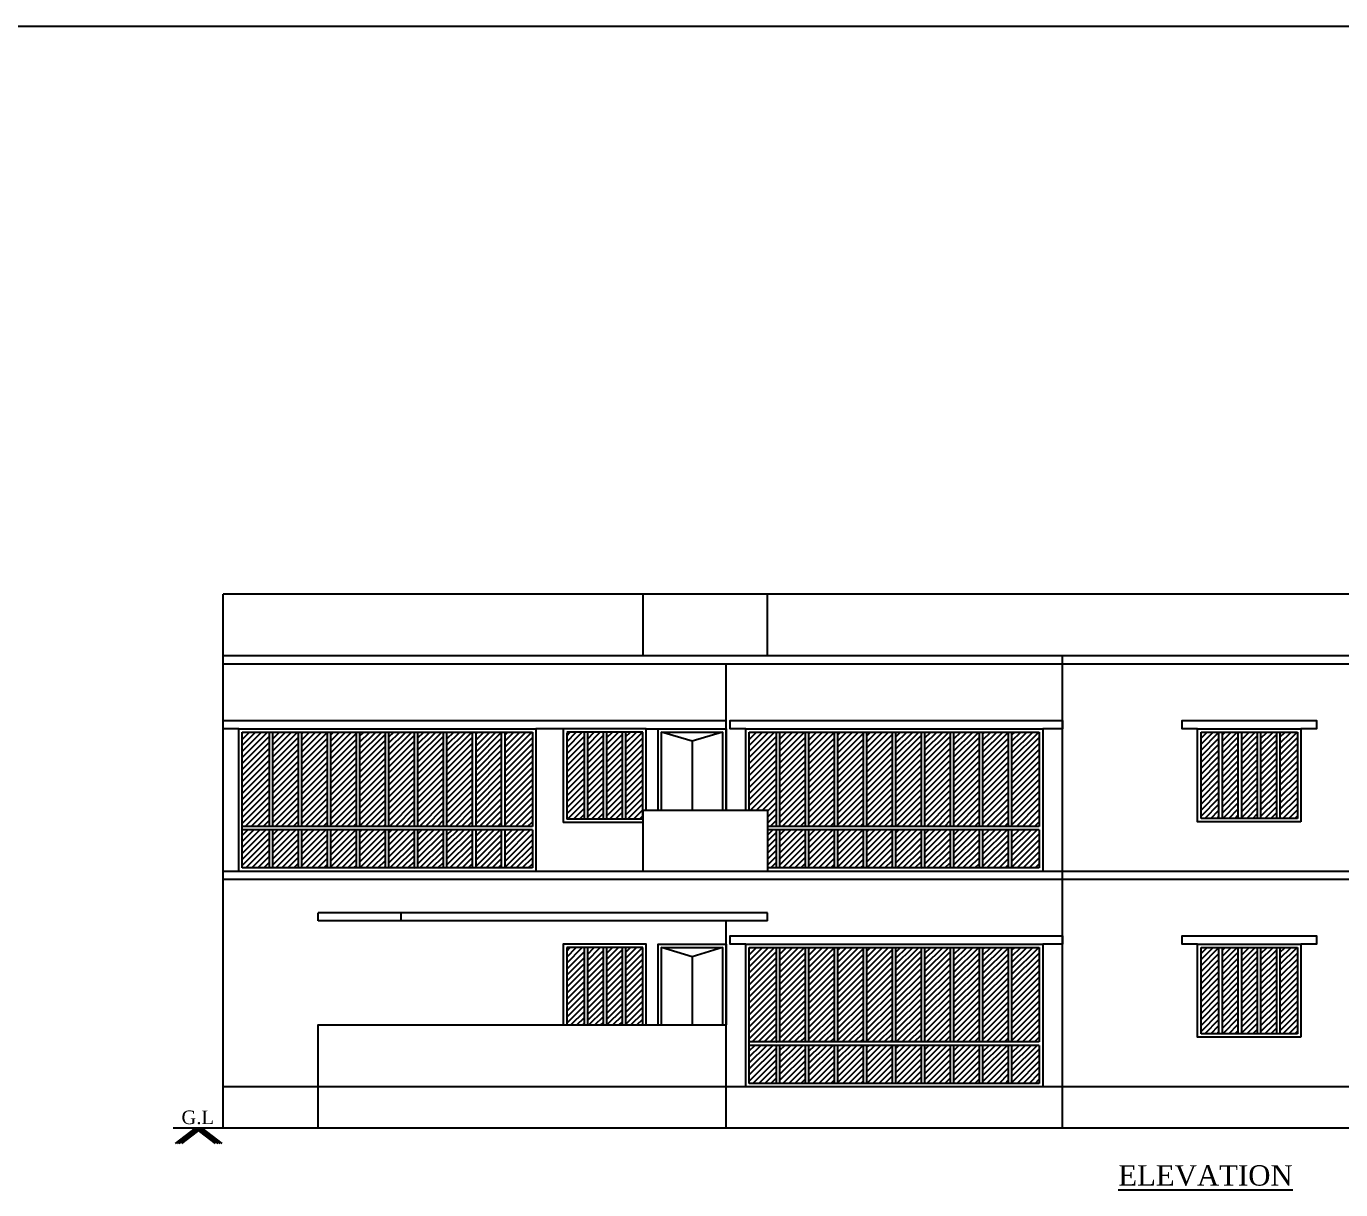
# Model space of a CAD drawing. Header units: metres. Extents: x 2 to 142, y 1 to 82.
# Drawn here: x 72.55 to 91.89, y 64.99 to 82.11 of the extents above; entities that cross this region are included whole.
import ezdxf

# ---------------------------------------------------------------- set-up
doc = ezdxf.new("R2010")
doc.units = ezdxf.units.M
doc.header["$MEASUREMENT"] = 0
doc.styles.get("Standard").update_dxf_attribs({"font": 'BOOKOS.TTF'})
pattern_1 = [(45, (-16875.487765, 1525.838617), (-0.04419417382, 0.04419417382), [])]
pattern_2 = [(45, (-16875.487765, 1529.008617), (-0.04419417382, 0.04419417382), [])]

msp = doc.modelspace()

# ---------------------------------------------------------------- hatches: boundary and pattern name
h = msp.add_hatch()
h.set_pattern_fill('ANSI31', color=3, scale=0.5)
h.set_pattern_definition([(45, (-16882.947765, 1529.008617), (-0.04419417382, 0.04419417382), [])])
h.paths.add_polyline_path([(79.997, 71.726), (79.595, 71.726), (79.595, 70.336), (79.997, 70.336)])
h.paths.add_polyline_path([(79.168, 70.336), (79.545, 70.336), (79.545, 71.726), (79.168, 71.726)])
h.paths.add_polyline_path([(79.118, 71.726), (78.741, 71.726), (78.741, 70.336), (79.118, 70.336)])
h.paths.add_polyline_path([(78.314, 70.336), (78.691, 70.336), (78.691, 71.726), (78.314, 71.726)])
h.paths.add_polyline_path([(77.887, 70.336), (78.264, 70.336), (78.264, 71.726), (77.887, 71.726)])
h.paths.add_polyline_path([(77.46, 70.336), (77.837, 70.336), (77.837, 71.726), (77.46, 71.726)])
h.paths.add_polyline_path([(77.033, 70.336), (77.41, 70.336), (77.41, 71.726), (77.033, 71.726)])
h.paths.add_polyline_path([(76.983, 71.726), (76.606, 71.726), (76.606, 70.336), (76.983, 70.336)])
h.paths.add_polyline_path([(76.179, 70.336), (76.556, 70.336), (76.556, 71.726), (76.179, 71.726)])
h.paths.add_polyline_path([(75.727, 70.336), (76.129, 70.336), (76.129, 71.726), (75.727, 71.726)])
h.paths.add_polyline_path([(75.727, 69.726), (76.129, 69.726), (76.129, 70.286), (75.727, 70.286)])
h.paths.add_polyline_path([(76.179, 69.726), (76.556, 69.726), (76.556, 70.286), (76.179, 70.286)])
h.paths.add_polyline_path([(76.983, 70.286), (76.606, 70.286), (76.606, 69.726), (76.983, 69.726)])
h.paths.add_polyline_path([(77.033, 69.726), (77.41, 69.726), (77.41, 70.286), (77.033, 70.286)])
h.paths.add_polyline_path([(77.837, 70.286), (77.46, 70.286), (77.46, 69.726), (77.837, 69.726)])
h.paths.add_polyline_path([(78.264, 70.286), (77.887, 70.286), (77.887, 69.726), (78.264, 69.726)])
h.paths.add_polyline_path([(78.691, 70.286), (78.314, 70.286), (78.314, 69.726), (78.691, 69.726)])
h.paths.add_polyline_path([(78.741, 69.726), (79.118, 69.726), (79.118, 70.286), (78.741, 70.286)])
h.paths.add_polyline_path([(79.545, 70.286), (79.168, 70.286), (79.168, 69.726), (79.545, 69.726)])
h.paths.add_polyline_path([(79.997, 70.286), (79.595, 70.286), (79.595, 69.726), (79.997, 69.726)])
h = msp.add_hatch()
h.set_pattern_fill('ANSI31', color=3, scale=0.5)
h.set_pattern_definition(pattern_2)
h.paths.add_polyline_path([(81.367, 70.446), (81.622, 70.446), (81.622, 71.726), (81.367, 71.726)])
h.paths.add_polyline_path([(81.087, 70.446), (81.317, 70.446), (81.317, 71.726), (81.087, 71.726)])
h.paths.add_polyline_path([(80.807, 70.446), (81.037, 70.446), (81.037, 71.726), (80.807, 71.726)])
h.paths.add_polyline_path([(80.502, 70.446), (80.757, 70.446), (80.757, 71.726), (80.502, 71.726)])
h = msp.add_hatch()
h.set_pattern_fill('ANSI31', color=3, scale=0.5)
h.set_pattern_definition(pattern_2)
h.paths.add_polyline_path([(87.457, 71.726), (87.055, 71.726), (87.055, 70.336), (87.457, 70.336)])
h.paths.add_polyline_path([(86.628, 70.336), (87.005, 70.336), (87.005, 71.726), (86.628, 71.726)])
h.paths.add_polyline_path([(86.578, 71.726), (86.201, 71.726), (86.201, 70.336), (86.578, 70.336)])
h.paths.add_polyline_path([(85.774, 70.336), (86.151, 70.336), (86.151, 71.726), (85.774, 71.726)])
h.paths.add_polyline_path([(85.347, 70.336), (85.724, 70.336), (85.724, 71.726), (85.347, 71.726)])
h.paths.add_polyline_path([(84.92, 70.336), (85.297, 70.336), (85.297, 71.726), (84.92, 71.726)])
h.paths.add_polyline_path([(84.493, 70.336), (84.87, 70.336), (84.87, 71.726), (84.493, 71.726)])
h.paths.add_polyline_path([(84.443, 71.726), (84.066, 71.726), (84.066, 70.336), (84.443, 70.336)])
h.paths.add_polyline_path([(83.639, 70.336), (84.016, 70.336), (84.016, 71.726), (83.639, 71.726)])
h.paths.add_polyline_path([(83.639, 69.726), (84.016, 69.726), (84.016, 70.286), (83.639, 70.286)])
h.paths.add_polyline_path([(84.443, 70.286), (84.066, 70.286), (84.066, 69.726), (84.443, 69.726)])
h.paths.add_polyline_path([(84.493, 69.726), (84.87, 69.726), (84.87, 70.286), (84.493, 70.286)])
h.paths.add_polyline_path([(85.297, 70.286), (84.92, 70.286), (84.92, 69.726), (85.297, 69.726)])
h.paths.add_polyline_path([(85.724, 70.286), (85.347, 70.286), (85.347, 69.726), (85.724, 69.726)])
h.paths.add_polyline_path([(86.151, 70.286), (85.774, 70.286), (85.774, 69.726), (86.151, 69.726)])
h.paths.add_polyline_path([(86.201, 69.726), (86.578, 69.726), (86.578, 70.286), (86.201, 70.286)])
h.paths.add_polyline_path([(87.005, 70.286), (86.628, 70.286), (86.628, 69.726), (87.005, 69.726)])
h.paths.add_polyline_path([(87.457, 70.286), (87.055, 70.286), (87.055, 69.726), (87.457, 69.726)])
h.paths.add_polyline_path([(83.187, 70.576), (83.457, 70.576), (83.457, 70.336), (83.589, 70.336), (83.589, 71.726), (83.187, 71.726)])
h.paths.add_polyline_path([(83.457, 70.286), (83.457, 69.726), (83.589, 69.726), (83.589, 70.286)])
h = msp.add_hatch()
h.set_pattern_fill('ANSI31', color=3, scale=0.5)
h.set_pattern_definition(pattern_2)
h.paths.add_polyline_path([(91.257, 71.726), (90.998, 71.726), (90.998, 70.456), (91.257, 70.456)])
h.paths.add_polyline_path([(90.948, 71.726), (90.714, 71.726), (90.714, 70.456), (90.948, 70.456)])
h.paths.add_polyline_path([(90.664, 71.726), (90.43, 71.726), (90.43, 70.456), (90.664, 70.456)])
h.paths.add_polyline_path([(90.146, 70.456), (90.38, 70.456), (90.38, 71.726), (90.146, 71.726)])
h.paths.add_polyline_path([(90.096, 71.726), (89.837, 71.726), (89.837, 70.456), (90.096, 70.456)])
h = msp.add_hatch()
h.set_pattern_fill('ANSI31', color=3, scale=0.5)
h.set_pattern_definition(pattern_1)
h.paths.add_polyline_path([(81.367, 67.416), (81.622, 67.416), (81.622, 68.556), (81.367, 68.556)])
h.paths.add_polyline_path([(81.087, 67.416), (81.317, 67.416), (81.317, 68.556), (81.087, 68.556)])
h.paths.add_polyline_path([(80.807, 67.416), (81.037, 67.416), (81.037, 68.556), (80.807, 68.556)])
h.paths.add_polyline_path([(80.502, 67.416), (80.757, 67.416), (80.757, 68.556), (80.502, 68.556)])
h = msp.add_hatch()
h.set_pattern_fill('ANSI31', color=3, scale=0.5)
h.set_pattern_definition(pattern_1)
h.paths.add_polyline_path([(87.457, 68.556), (87.055, 68.556), (87.055, 67.166), (87.457, 67.166)])
h.paths.add_polyline_path([(86.628, 67.166), (87.005, 67.166), (87.005, 68.556), (86.628, 68.556)])
h.paths.add_polyline_path([(86.578, 68.556), (86.201, 68.556), (86.201, 67.166), (86.578, 67.166)])
h.paths.add_polyline_path([(85.774, 67.166), (86.151, 67.166), (86.151, 68.556), (85.774, 68.556)])
h.paths.add_polyline_path([(85.347, 67.166), (85.724, 67.166), (85.724, 68.556), (85.347, 68.556)])
h.paths.add_polyline_path([(84.92, 67.166), (85.297, 67.166), (85.297, 68.556), (84.92, 68.556)])
h.paths.add_polyline_path([(84.493, 67.166), (84.87, 67.166), (84.87, 68.556), (84.493, 68.556)])
h.paths.add_polyline_path([(84.443, 68.556), (84.066, 68.556), (84.066, 67.166), (84.443, 67.166)])
h.paths.add_polyline_path([(83.639, 67.166), (84.016, 67.166), (84.016, 68.556), (83.639, 68.556)])
h.paths.add_polyline_path([(83.187, 67.166), (83.589, 67.166), (83.589, 68.556), (83.187, 68.556)])
h.paths.add_polyline_path([(83.187, 66.556), (83.589, 66.556), (83.589, 67.116), (83.187, 67.116)])
h.paths.add_polyline_path([(83.639, 66.556), (84.016, 66.556), (84.016, 67.116), (83.639, 67.116)])
h.paths.add_polyline_path([(84.443, 67.116), (84.066, 67.116), (84.066, 66.556), (84.443, 66.556)])
h.paths.add_polyline_path([(84.493, 66.556), (84.87, 66.556), (84.87, 67.116), (84.493, 67.116)])
h.paths.add_polyline_path([(85.297, 67.116), (84.92, 67.116), (84.92, 66.556), (85.297, 66.556)])
h.paths.add_polyline_path([(85.724, 67.116), (85.347, 67.116), (85.347, 66.556), (85.724, 66.556)])
h.paths.add_polyline_path([(86.151, 67.116), (85.774, 67.116), (85.774, 66.556), (86.151, 66.556)])
h.paths.add_polyline_path([(86.201, 66.556), (86.578, 66.556), (86.578, 67.116), (86.201, 67.116)])
h.paths.add_polyline_path([(87.005, 67.116), (86.628, 67.116), (86.628, 66.556), (87.005, 66.556)])
h.paths.add_polyline_path([(87.457, 67.116), (87.055, 67.116), (87.055, 66.556), (87.457, 66.556)])
h = msp.add_hatch()
h.set_pattern_fill('ANSI31', color=3, scale=0.5)
h.set_pattern_definition(pattern_1)
h.paths.add_polyline_path([(91.257, 68.556), (90.998, 68.556), (90.998, 67.286), (91.257, 67.286)])
h.paths.add_polyline_path([(90.948, 68.556), (90.714, 68.556), (90.714, 67.286), (90.948, 67.286)])
h.paths.add_polyline_path([(90.664, 68.556), (90.43, 68.556), (90.43, 67.286), (90.664, 67.286)])
h.paths.add_polyline_path([(90.146, 67.286), (90.38, 67.286), (90.38, 68.556), (90.146, 68.556)])
h.paths.add_polyline_path([(90.096, 68.556), (89.837, 68.556), (89.837, 67.286), (90.096, 67.286)])

# ---------------------------------------------------------------- linework, layer by layer
at = {"color": 2}
msp.add_line((2.246, 82.112), (142.246, 82.112), dxfattribs=at)
at = {"color": 1}
for p, q in [((93.297, 73.756), (75.447, 73.756)), ((75.447, 72.846), (75.447, 73.756)), ((81.627, 72.846), (81.627, 73.756)), ((83.457, 72.846), (83.457, 73.756)), ((75.447, 65.896), (75.447, 72.846)), ((93.297, 72.846), (75.447, 72.846)), ((93.297, 72.726), (75.447, 72.726)), ((87.797, 65.896), (87.797, 72.846)), ((93.297, 69.676), (75.447, 69.676)), ((93.297, 69.556), (75.447, 69.556)), ((76.847, 68.946), (76.847, 69.066)), ((83.457, 69.066), (76.847, 69.066)), ((78.067, 68.946), (78.067, 69.066)), ((83.457, 68.946), (83.457, 69.066)), ((83.457, 68.946), (76.847, 68.946)), ((82.847, 65.896), (82.847, 68.946)), ((93.297, 66.506), (75.447, 66.506)), ((93.297, 66.506), (75.447, 66.506)), ((76.847, 65.896), (76.847, 66.506)), ((104.434, 65.896), (74.714, 65.896)), ((75.034, 65.896), (74.739, 65.673)), ((75.064, 65.896), (74.769, 65.673)), ((75.092, 65.896), (74.796, 65.673)), ((75.13, 65.896), (74.833, 65.673)), ((75.034, 65.896), (75.331, 65.673)), ((75.072, 65.896), (75.368, 65.673)), ((75.102, 65.896), (75.398, 65.673)), ((75.132, 65.896), (75.427, 65.673))]:
    msp.add_line(p, q, dxfattribs=at)
at = {"color": 5}
for p, q in [((80.222, 71.896), (82.847, 71.896)), ((80.452, 71.776), (80.222, 71.776)), ((81.672, 71.776), (81.847, 71.776)), ((75.727, 71.726), (79.997, 71.726)), ((75.727, 69.726), (75.727, 71.726)), ((76.129, 70.336), (76.129, 71.726)), ((76.179, 70.336), (76.179, 71.726)), ((76.556, 70.336), (76.556, 71.726)), ((76.606, 70.336), (76.606, 71.726)), ((76.983, 70.336), (76.983, 71.726)), ((77.033, 70.336), (77.033, 71.726)), ((77.41, 70.336), (77.41, 71.726)), ((77.46, 70.336), (77.46, 71.726)), ((77.837, 70.336), (77.837, 71.726)), ((77.887, 70.336), (77.887, 71.726)), ((78.264, 70.336), (78.264, 71.726)), ((78.314, 70.336), (78.314, 71.726)), ((78.691, 70.336), (78.691, 71.726)), ((78.741, 70.336), (78.741, 71.726)), ((79.118, 70.336), (79.118, 71.726)), ((79.168, 70.336), (79.168, 71.726)), ((79.545, 70.336), (79.545, 71.726)), ((79.595, 70.336), (79.595, 71.726)), ((79.997, 71.726), (79.997, 70.336)), ((81.622, 71.726), (80.502, 71.726)), ((80.502, 71.716), (80.502, 70.446)), ((80.757, 71.716), (80.757, 70.446)), ((80.807, 71.716), (80.807, 70.446)), ((81.037, 71.726), (81.037, 70.446)), ((81.087, 71.726), (81.087, 70.446)), ((81.317, 71.726), (81.317, 70.446)), ((81.367, 71.726), (81.367, 70.446)), ((81.622, 70.446), (81.622, 71.726)), ((82.347, 71.59), (81.897, 71.726)), ((82.797, 71.726), (82.347, 71.59)), ((82.347, 71.59), (82.347, 70.576)), ((83.187, 71.726), (87.457, 71.726)), ((83.187, 70.576), (83.187, 71.726)), ((83.589, 70.336), (83.589, 71.726)), ((83.639, 70.336), (83.639, 71.726)), ((84.016, 70.336), (84.016, 71.726)), ((84.066, 70.336), (84.066, 71.726)), ((84.443, 70.336), (84.443, 71.726)), ((84.493, 70.336), (84.493, 71.726)), ((84.87, 70.336), (84.87, 71.726)), ((84.92, 70.336), (84.92, 71.726)), ((85.297, 70.336), (85.297, 71.726)), ((85.347, 70.336), (85.347, 71.726)), ((85.724, 70.336), (85.724, 71.726)), ((85.774, 70.336), (85.774, 71.726)), ((86.151, 70.336), (86.151, 71.726)), ((86.201, 70.336), (86.201, 71.726)), ((86.578, 70.336), (86.578, 71.726)), ((86.628, 70.336), (86.628, 71.726)), ((87.005, 70.336), (87.005, 71.726)), ((87.055, 70.336), (87.055, 71.726)), ((87.457, 71.726), (87.457, 70.336)), ((89.837, 70.456), (89.837, 71.726)), ((89.837, 71.726), (91.257, 71.726)), ((90.096, 71.726), (90.096, 70.456)), ((90.146, 71.726), (90.146, 70.456)), ((90.38, 71.726), (90.38, 70.456)), ((90.43, 71.726), (90.43, 70.456)), ((90.664, 71.726), (90.664, 70.456)), ((90.714, 71.726), (90.714, 70.456)), ((90.948, 71.726), (90.948, 70.456)), ((90.998, 71.726), (90.998, 70.456)), ((91.257, 71.726), (91.257, 70.456)), ((81.627, 70.446), (80.502, 70.446)), ((91.257, 70.456), (89.837, 70.456)), ((79.997, 70.336), (75.727, 70.336)), ((79.997, 70.286), (75.727, 70.286)), ((76.129, 69.726), (76.129, 70.286)), ((76.179, 69.726), (76.179, 70.286)), ((76.556, 69.726), (76.556, 70.286)), ((76.606, 69.726), (76.606, 70.286)), ((76.983, 69.726), (76.983, 70.286)), ((77.033, 69.726), (77.033, 70.286)), ((77.41, 69.726), (77.41, 70.286)), ((77.46, 69.726), (77.46, 70.286)), ((77.837, 69.726), (77.837, 70.286)), ((77.887, 69.726), (77.887, 70.286)), ((78.264, 69.726), (78.264, 70.286)), ((78.314, 69.726), (78.314, 70.286)), ((78.691, 69.726), (78.691, 70.286)), ((78.741, 69.726), (78.741, 70.286)), ((79.118, 69.726), (79.118, 70.286)), ((79.168, 69.726), (79.168, 70.286)), ((79.545, 69.726), (79.545, 70.286)), ((79.595, 69.726), (79.595, 70.286)), ((79.997, 70.286), (79.997, 69.726)), ((81.627, 70.396), (80.452, 70.396)), ((87.457, 70.286), (83.446, 70.286)), ((87.457, 70.336), (83.457, 70.336)), ((83.589, 69.726), (83.589, 70.286)), ((83.639, 69.726), (83.639, 70.286)), ((84.016, 69.726), (84.016, 70.286)), ((84.066, 69.726), (84.066, 70.286)), ((84.443, 69.726), (84.443, 70.286)), ((84.493, 69.726), (84.493, 70.286)), ((84.87, 69.726), (84.87, 70.286)), ((84.92, 69.726), (84.92, 70.286)), ((85.297, 69.726), (85.297, 70.286)), ((85.347, 69.726), (85.347, 70.286)), ((85.724, 69.726), (85.724, 70.286)), ((85.774, 69.726), (85.774, 70.286)), ((86.151, 69.726), (86.151, 70.286)), ((86.201, 69.726), (86.201, 70.286)), ((86.578, 69.726), (86.578, 70.286)), ((86.628, 69.726), (86.628, 70.286)), ((87.005, 69.726), (87.005, 70.286)), ((87.055, 69.726), (87.055, 70.286)), ((87.457, 70.286), (87.457, 69.726)), ((79.997, 69.726), (75.727, 69.726)), ((87.457, 69.726), (83.457, 69.726)), ((81.622, 68.556), (80.502, 68.556)), ((80.502, 68.556), (80.502, 67.416)), ((80.757, 68.556), (80.757, 67.416)), ((80.807, 68.556), (80.807, 67.416)), ((81.037, 68.556), (81.037, 67.416)), ((81.087, 68.556), (81.087, 67.416)), ((81.317, 68.556), (81.317, 67.416)), ((81.367, 68.556), (81.367, 67.416)), ((81.622, 67.416), (81.622, 68.556)), ((82.347, 68.42), (81.897, 68.556)), ((82.797, 68.556), (82.347, 68.42)), ((83.187, 68.556), (87.457, 68.556)), ((83.187, 66.556), (83.187, 68.556)), ((83.589, 67.166), (83.589, 68.556)), ((83.639, 67.166), (83.639, 68.556)), ((84.016, 67.166), (84.016, 68.556)), ((84.066, 67.166), (84.066, 68.556)), ((84.443, 67.166), (84.443, 68.556)), ((84.493, 67.166), (84.493, 68.556)), ((84.87, 67.166), (84.87, 68.556)), ((84.92, 67.166), (84.92, 68.556)), ((85.297, 67.166), (85.297, 68.556)), ((85.347, 67.166), (85.347, 68.556)), ((85.724, 67.166), (85.724, 68.556)), ((85.774, 67.166), (85.774, 68.556)), ((86.151, 67.166), (86.151, 68.556)), ((86.201, 67.166), (86.201, 68.556)), ((86.578, 67.166), (86.578, 68.556)), ((86.628, 67.166), (86.628, 68.556)), ((87.005, 67.166), (87.005, 68.556)), ((87.055, 67.166), (87.055, 68.556)), ((87.457, 68.556), (87.457, 67.166)), ((89.837, 67.286), (89.837, 68.556)), ((89.837, 68.556), (91.257, 68.556)), ((90.096, 68.556), (90.096, 67.286)), ((90.146, 68.556), (90.146, 67.286)), ((90.38, 68.556), (90.38, 67.286)), ((90.43, 68.556), (90.43, 67.286)), ((90.664, 68.556), (90.664, 67.286)), ((90.714, 68.556), (90.714, 67.286)), ((90.948, 68.556), (90.948, 67.286)), ((90.998, 68.556), (90.998, 67.286)), ((91.257, 68.556), (91.257, 67.286)), ((82.347, 68.42), (82.347, 67.416)), ((87.457, 67.166), (83.187, 67.166)), ((91.257, 67.286), (89.837, 67.286)), ((87.457, 67.116), (83.187, 67.116)), ((83.589, 66.556), (83.589, 67.116)), ((83.639, 66.556), (83.639, 67.116)), ((84.016, 66.556), (84.016, 67.116)), ((84.066, 66.556), (84.066, 67.116)), ((84.443, 66.556), (84.443, 67.116)), ((84.493, 66.556), (84.493, 67.116)), ((84.87, 66.556), (84.87, 67.116)), ((84.92, 66.556), (84.92, 67.116)), ((85.297, 66.556), (85.297, 67.116)), ((85.347, 66.556), (85.347, 67.116)), ((85.724, 66.556), (85.724, 67.116)), ((85.774, 66.556), (85.774, 67.116)), ((86.151, 66.556), (86.151, 67.116)), ((86.201, 66.556), (86.201, 67.116)), ((86.578, 66.556), (86.578, 67.116)), ((86.628, 66.556), (86.628, 67.116)), ((87.005, 66.556), (87.005, 67.116)), ((87.055, 66.556), (87.055, 67.116)), ((87.457, 67.116), (87.457, 66.556)), ((87.457, 66.556), (83.187, 66.556))]:
    msp.add_line(p, q, dxfattribs=at)
at = {"color": 1}
for points in [[(82.847, 70.576), (82.847, 72.726)], [(81.627, 69.676), (81.627, 70.576), (83.457, 70.576), (83.457, 69.676)], [(76.847, 66.506), (76.847, 67.416), (82.847, 67.416)]]:
    msp.add_lwpolyline(points, dxfattribs=at)
at = {"color": 5}
for points in [[(75.677, 71.776), (75.447, 71.776), (75.447, 71.896), (80.337, 71.896)], [(80.337, 71.776), (80.047, 71.776)], [(81.672, 70.586), (81.672, 71.776), (80.452, 71.776), (80.452, 70.396)], [(81.847, 70.576), (81.847, 71.776), (82.847, 71.776), (82.847, 70.576)], [(83.137, 71.776), (82.907, 71.776), (82.907, 71.896), (87.797, 71.896), (87.797, 71.776), (87.507, 71.776)], [(83.137, 70.576), (83.137, 71.776), (87.507, 71.776), (87.507, 69.676), (83.457, 69.676)], [(89.787, 71.776), (89.557, 71.776), (89.557, 71.896), (91.307, 71.896), (91.537, 71.896), (91.537, 71.776), (91.307, 71.776)], [(81.897, 70.576), (81.897, 71.726), (82.797, 71.726), (82.797, 70.576)], [(83.137, 68.606), (82.907, 68.606), (82.907, 68.726), (87.797, 68.726), (87.797, 68.606), (87.507, 68.606)], [(89.787, 68.606), (89.557, 68.606), (89.557, 68.726), (91.307, 68.726), (91.537, 68.726), (91.537, 68.606), (91.307, 68.606)], [(81.672, 67.416), (81.672, 68.606), (80.452, 68.606), (80.452, 67.416)], [(81.847, 67.416), (81.847, 68.606), (82.847, 68.606), (82.847, 67.416)], [(81.897, 67.416), (81.897, 68.556), (82.797, 68.556), (82.797, 67.416)]]:
    msp.add_lwpolyline(points, dxfattribs=at)
for points in [[(75.677, 71.776), (80.047, 71.776), (80.047, 69.676), (75.677, 69.676)], [(91.307, 70.406), (89.787, 70.406), (89.787, 71.776), (91.307, 71.776)], [(83.137, 68.606), (87.507, 68.606), (87.507, 66.506), (83.137, 66.506)], [(91.307, 67.236), (89.787, 67.236), (89.787, 68.606), (91.307, 68.606)]]:
    msp.add_lwpolyline(points, close=True, dxfattribs=at)

# ---------------------------------------------------------------- texts
at = {"color": 0}
msp.add_text('G.L', height=0.2, dxfattribs=at).set_placement((74.834, 65.957))
at = {"insert": (88.619, 65.352), "char_height": 0.3, "attachment_point": 1, "line_spacing_factor": 1.5}
msp.add_mtext('{\\LELEVATION}', dxfattribs=at)

doc.saveas('drawing.dxf')
